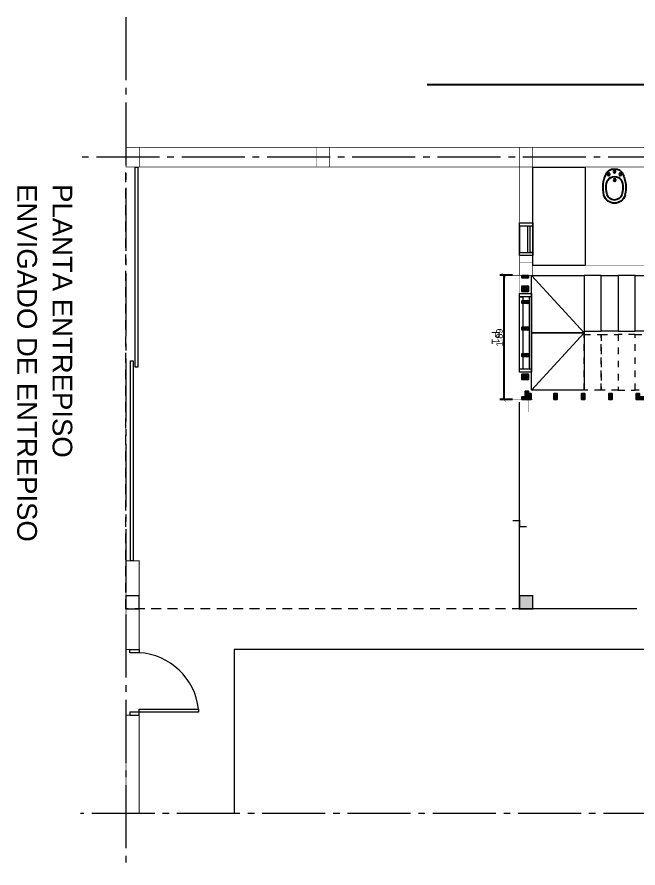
# Model space of a CAD drawing. Header units: millimetres. Extents: x 2924 to 6397, y 1567 to 1704.
# Drawn here: x 3182.38 to 3191.85, y 1583.35 to 1596.32 of the extents above; entities that cross this region are included whole.
import ezdxf

# ---------------------------------------------------------------- set-up
doc = ezdxf.new("R2010")
doc.units = ezdxf.units.MM
doc.header["$PDMODE"] = 35
for name, pattern in [('ACAD_ISO04W100', [30, 24, -3, 0, -3]), ('CONTINUA', [200, 100, 100]), ('DASHED', [0.75, 0.5, -0.25])]:
    doc.linetypes.add(name, pattern=pattern)
doc.layers.get('Defpoints').update_dxf_attribs({"color": 230})
for name, color, linetype in [('EJES', 8, 'Continuous'), ('P0- COLUMNAS HºAº', 7, 'Continuous'), ('P0-CARPINTERIAS', 7, 'Continuous'), ('P0-COTAS', 7, 'Continuous'), ('P0-MAMPOSTERIA LADRILLO', 7, 'Continuous'), ('P0-MUROS', 7, 'Continuous'), ('P0-PANEL', 7, 'Continuous'), ('P0-PROYECCION', 7, 'Continuous'), ('P0-SANITARIOS', 7, 'Continuous'), ('P0-SOLADOS', 7, 'Continuous'), ('P0-TEXTOS', 7, 'Continuous'), ('P1-MAMPOSTERIA LADRILLO', 7, 'Continuous'), ('P1-MUROS', 7, 'Continuous'), ('Viga', 6, 'Continuous')]:
    doc.layers.add(name, color=color, linetype=linetype)
doc.styles.add('Arial02.5', font='arial.ttf', dxfattribs={"width": 0.8, "height": 0.025})
doc.styles.add('Arial10', font='arial.ttf', dxfattribs={"height": 0.1})
doc.dimstyles.new('COTA-1-50', dxfattribs={"dimtxt": 0.1, "dimasz": 0.06, "dimexe": 0.06, "dimexo": 0.15, "dimgap": 0.0125, "dimtad": 1, "dimzin": 0, "dimdsep": 46, "dimtxsty": 'Arial10', "dimblk1": 'ARCHTICK', "dimblk2": 'ARCHTICK', "dimsah": 1, "dimcen": 0.09, "dimclrd": 7, "dimclre": 7, "dimclrt": 7, "dimazin": 0, "dimtfac": 1, "dimtofl": 0, "dimtmove": 2, "dimatfit": 3, "dimldrblk": 'ARCHTICK', "dimfxl": 1, "dimtolj": 1, "dimtzin": 0, "dimarcsym": 0})

# ---------------------------------------------------------------- blocks, each defined once
blk = doc.blocks.new('A$Cc807aeb1')
at = {"color": 0}
for centre, radius in [((0.086, 0.44), 0.017), ((0.174, 0.48), 0.017), ((0.262, 0.44), 0.017), ((0.171, 0.354), 0.0189)]:
    blk.add_circle(centre, radius, dxfattribs=at)
for centre, radius, start, end in [((0.165, 0.372), 0.148, 86.2096, 120.184), ((0.184, 0.372), 0.148, 59.816, 93.7904), ((0.471, 0.236), 0.471, 153.1577, 194.2009), ((0.168, 0.4), 0.127, 128.1193, 157.7023), ((0.174, 0.279), 0.127, 90, 144.912), ((0.174, 0.279), 0.127, 35.088, 90), ((0.18, 0.4), 0.127, 22.2977, 51.8807), ((-0.122, 0.236), 0.471, 345.7991, 26.8423), ((0.471, 0.236), 0.423, 170.5935, 194.2009), ((0.2, 0.279), 0.148, 150.4552, 170.0091), ((0.149, 0.279), 0.148, 9.9909, 29.5448), ((-0.122, 0.236), 0.423, 345.7991, 9.4065), ((0.173, 0.165), 0.117, 196.4302, 270.493), ((0.176, 0.165), 0.117, 269.507, 343.5698), ((0.173, 0.165), 0.165, 195.7672, 270.493), ((0.176, 0.165), 0.165, 269.507, 344.2328)]:
    blk.add_arc(centre, radius, start, end, dxfattribs=at)
blk = doc.blocks.new('_ARCHTICK')
at = {"color": 0, "linetype": 'ByBlock', "const_width": 0.15}
blk.add_lwpolyline([(-0.5, -0.5), (0.5, 0.5)], dxfattribs=at)
blk = doc.blocks.new('*D336')
at = {"layer": 'Defpoints', "color": 0, "transparency": 16777216}
for p in [(3190.083, 1592.381), (3189.801, 1590.488), (3190.083, 1590.488)]:
    blk.add_point(p, dxfattribs=at)
at = {"layer": 'P0-COTAS', "color": 7, "lineweight": -2, "transparency": 16777216}
for p, q in [((3189.933, 1592.381), (3189.741, 1592.381)), ((3189.801, 1592.381), (3189.801, 1590.488)), ((3189.933, 1590.488), (3189.741, 1590.488))]:
    blk.add_line(p, q, dxfattribs=at)
at = {"layer": 'P0-COTAS', "color": 7, "lineweight": -2, "transparency": 16777216, "xscale": 0.06, "yscale": 0.06, "zscale": 0.06}
for p, rotation in [((3189.801, 1592.381), 90), ((3189.801, 1590.488), 270)]:
    blk.add_blockref('_ARCHTICK', p, dxfattribs=dict(at, rotation=rotation))
at = {"layer": 'P0-COTAS', "color": 7, "lineweight": 0, "transparency": 16777216, "insert": (3189.737, 1591.434), "char_height": 0.1, "attachment_point": 5, "rotation": 90, "style": 'Arial10'}
blk.add_mtext('\\A1;1.89', dxfattribs=at)
blk = doc.blocks.new('A$C00c50a6b')
at = {"color": 0, "const_width": 0.0003}
blk.add_lwpolyline([(0.09, 0), (0, 0), (0, 2.5125), (0.09, 2.5125)], close=True, dxfattribs=at)
at = {"color": 0}
for points in [[(0, 2.4725), (0, 2.5125), (0.09, 2.5125), (0.09, 2.4725), (0, 2.4725), (0.09, 2.5125), (0.09, 2.4725), (0, 2.5125)], [(0, 2.13875), (0, 2.17875), (0.09, 2.17875), (0.09, 2.13875), (0, 2.13875), (0.09, 2.17875), (0.09, 2.13875), (0, 2.17875)], [(0, 1.785), (0, 1.825), (0.09, 1.825), (0.09, 1.785), (0, 1.785), (0.09, 1.825), (0.09, 1.785), (0, 1.825)], [(0, 1.655), (0, 1.695), (0.09, 1.695), (0.09, 1.655), (0, 1.655), (0.09, 1.695), (0.09, 1.655), (0, 1.695)], [(0.05, 1.785), (0.09, 1.785), (0.09, 1.695), (0.05, 1.695), (0.05, 1.785), (0.09, 1.695), (0.05, 1.695), (0.09, 1.785)], [(0, 1.23625), (0, 1.27625), (0.09, 1.27625), (0.09, 1.23625), (0, 1.23625), (0.09, 1.27625), (0.09, 1.23625), (0, 1.27625)], [(0, 0.8175), (0, 0.8575), (0.09, 0.8575), (0.09, 0.8175), (0, 0.8175), (0.09, 0.8575), (0.09, 0.8175), (0, 0.8575)], [(0, 0.39875), (0, 0.43875), (0.09, 0.43875), (0.09, 0.39875), (0, 0.39875), (0.09, 0.43875), (0.09, 0.39875), (0, 0.43875)], [(0, 0), (0, 0.04), (0.09, 0.04), (0.09, 0), (0, 0), (0.09, 0.04), (0.09, 0), (0, 0.04)]]:
    blk.add_lwpolyline(points, dxfattribs=at)
blk = doc.blocks.new('A$C87677e07')
at = {"color": 0, "const_width": 0.0005}
blk.add_lwpolyline([(0, 0.09), (1.8925, 0.09), (1.8925, 0), (0, 0)], close=True, dxfattribs=at)
at = {"color": 0}
for points in [[(0, 0.09), (0.04, 0.09), (0.04, 0), (0, 0), (0, 0.09), (0.04, 0), (0, 0), (0.04, 0.09)], [(0.165, 0.09), (0.205, 0.09), (0.205, 0), (0.165, 0), (0.165, 0.09), (0.205, 0), (0.165, 0), (0.205, 0.09)], [(0.205, 0.09), (0.245, 0.09), (0.245, 0), (0.205, 0), (0.205, 0.09), (0.245, 0), (0.205, 0), (0.245, 0.09)], [(1.505, 0.09), (1.545, 0.09), (1.545, 0), (1.505, 0), (1.505, 0.09), (1.545, 0), (1.505, 0), (1.545, 0.09)], [(1.545, 0.09), (1.585, 0.09), (1.585, 0), (1.545, 0), (1.545, 0.09), (1.585, 0), (1.545, 0), (1.585, 0.09)], [(1.7625, 0.05), (1.7625, 0.09), (1.8525, 0.09), (1.8525, 0.05), (1.7625, 0.05), (1.8525, 0.09), (1.8525, 0.05), (1.7625, 0.09)], [(1.8525, 0.09), (1.8925, 0.09), (1.8925, 0), (1.8525, 0), (1.8525, 0.09), (1.8925, 0), (1.8525, 0), (1.8925, 0.09)]]:
    blk.add_lwpolyline(points, dxfattribs=at)
at = {"color": 8}
for points in [[(0.386, 0.09), (0.426, 0.09), (0.426, 0), (0.386, 0), (0.386, 0.09), (0.426, 0), (0.386, 0), (0.426, 0.09)], [(0.792, 0.09), (0.832, 0.09), (0.832, 0), (0.792, 0), (0.792, 0.09), (0.832, 0), (0.792, 0), (0.832, 0.09)], [(1.198, 0.09), (1.238, 0.09), (1.238, 0), (1.198, 0), (1.198, 0.09), (1.238, 0), (1.198, 0), (1.238, 0.09)]]:
    blk.add_lwpolyline(points, dxfattribs=at)

msp = doc.modelspace()

# ---------------------------------------------------------------- hatches: boundary and pattern name
at = {"layer": 'P0- COLUMNAS HºAº', "lineweight": 0}
h = msp.add_hatch(color=8, dxfattribs=at)
h.dxf.hatch_style = 1
h.paths.add_polyline_path([(3190.243, 1587.4988), (3190.243, 1587.2988), (3190.043, 1587.2988), (3190.043, 1587.4988)])

# ---------------------------------------------------------------- linework, layer by layer
at = {"layer": 'EJES', "color": 8, "linetype": 'ACAD_ISO04W100', "lineweight": 0, "ltscale": 0.04}
for points in [[(3184.043, 1596.3158), (3184.043, 1583.3528)], [(3215.7533, 1594.1806), (3183.3493, 1594.1806)], [(3215.6806, 1584.1806), (3183.3493, 1584.1806)]]:
    msp.add_lwpolyline(points, dxfattribs=at)
at = {"layer": 'P0- COLUMNAS HºAº', "color": 8, "lineweight": 0}
for points, const_width in [([(3184.2453, 1594.0309), (3184.043, 1594.031), (3184.043, 1594.3302), (3184.2453, 1594.33)], 0.008), ([(3187.1442, 1594.0305), (3186.9419, 1594.0307), (3186.9419, 1594.3299), (3187.1442, 1594.3297)], 0.008), ([(3190.243, 1594.0306), (3190.043, 1594.0306), (3190.043, 1594.3306), (3190.243, 1594.3306)], 0.008), ([(3190.243, 1592.5806), (3190.243, 1592.3806), (3190.043, 1592.3806), (3190.043, 1592.5806)], 0.008), ([(3184.243, 1587.4991), (3184.243, 1587.2991), (3184.043, 1587.2991), (3184.043, 1587.4991)], 0.02), ([(3190.243, 1587.4988), (3190.243, 1587.2988), (3190.043, 1587.2988), (3190.043, 1587.4988)], 0.02)]:
    msp.add_lwpolyline(points, close=True, dxfattribs=dict(at, const_width=const_width))
at = {"layer": 'P0-CARPINTERIAS', "color": 8, "linetype": 'CONTINUA', "lineweight": 0}
for points in [[(3184.2253, 1594.0309), (3184.2253, 1591.0309), (3184.2253, 1590.9809), (3184.1853, 1590.9809), (3184.1853, 1594.031)], [(3184.154, 1591.0806), (3184.154, 1588.0806), (3184.154, 1588.0306), (3184.114, 1588.0306), (3184.114, 1591.0808)]]:
    msp.add_lwpolyline(points, close=True, dxfattribs=at)
for points in [[(3190.243, 1593.1806), (3190.243, 1592.6806), (3190.043, 1592.6806), (3190.043, 1593.1806), (3190.243, 1593.1806), (3190.243, 1593.1306), (3190.043, 1593.1306), (3190.043, 1592.7306), (3190.243, 1592.7306), (3190.203, 1592.7306), (3190.203, 1593.1306), (3190.163, 1593.1306), (3190.163, 1592.7306)], [(3190.043, 1590.9056), (3190.043, 1592.1056), (3190.225, 1592.1058), (3190.225, 1590.9058), (3190.043, 1590.9056), (3190.043, 1590.9556), (3190.2251, 1590.9556), (3190.225, 1592.0558), (3190.043, 1592.0556), (3190.093, 1592.0556), (3190.093, 1590.9556), (3190.193, 1590.9556), (3190.193, 1592.0556)]]:
    msp.add_lwpolyline(points, dxfattribs=at)
msp.add_lwpolyline([(3185.1486, 1585.7741), (3185.1486, 1585.727), (3184.1014, 1585.727), (3184.1014, 1585.6798), (3184.243, 1585.6798), (3184.243, 1585.7743), (3185.1486, 1585.7741, 0.3635547), (3184.243, 1586.6326), (3184.1014, 1586.6326), (3184.1014, 1586.6798), (3184.243, 1586.6798), (3184.243, 1586.6326)], format="xyb", dxfattribs=at)
at = {"layer": 'P0-MAMPOSTERIA LADRILLO', "color": 8, "lineweight": 0}
for points, const_width in [([(3190.043, 1594.031), (3190.043, 1594.3306), (3184.043, 1594.3306), (3184.043, 1594.031)], 0.008), ([(3190.043, 1594.3306), (3199.8821, 1594.3306), (3199.8821, 1594.0306), (3190.043, 1594.0306)], 0.008), ([(3190.043, 1592.3806), (3190.043, 1592.6808), (3190.243, 1592.6808), (3190.243, 1592.5308), (3192.6976, 1592.5308), (3192.6975, 1592.3808), (3190.243, 1592.3808)], 0.008), ([(3184.243, 1587.4969), (3184.243, 1588.031), (3184.043, 1588.031), (3184.043, 1587.4969)], 0.013), ([(3184.243, 1586.6798), (3184.243, 1587.2969), (3184.043, 1587.2969), (3184.043, 1586.6798)], 0.013)]:
    msp.add_lwpolyline(points, close=True, dxfattribs=dict(at, const_width=const_width))
for points, const_width in [([(3190.243, 1594.0306), (3190.243, 1593.1806), (3190.043, 1593.1806), (3190.043, 1594.031), (3190.243, 1594.0306)], 0.008), ([(3184.043, 1584.1806), (3184.043, 1585.6798), (3184.243, 1585.6798), (3184.243, 1584.1806), (3184.043, 1584.1806)], 0.013)]:
    msp.add_lwpolyline(points, dxfattribs=dict(at, const_width=const_width))
at = {"layer": 'P0-MUROS', "color": 8, "lineweight": 0}
for points in [[(3190.243, 1594.0306), (3191.043, 1594.0306), (3191.043, 1592.5306), (3190.243, 1592.5306)], [(3191.025, 1592.3808), (3191.025, 1591.5058), (3190.225, 1591.5058), (3190.225, 1592.3808)]]:
    msp.add_lwpolyline(points, close=True, dxfattribs=at)
at = {"layer": 'P0-MUROS', "color": 8, "lineweight": 0, "const_width": 0.005}
msp.add_lwpolyline([(3190.0431, 1592.3808), (3190.0431, 1592.1058), (3190.2251, 1592.1058), (3190.225, 1592.3808)], dxfattribs=at)
at = {"layer": 'P0-MUROS', "color": 8, "linetype": 'Continuous', "lineweight": 0, "ltscale": 0.1}
for points in [[(3191.025, 1591.5058), (3190.2258, 1592.38)], [(3191.025, 1591.5058), (3190.225, 1590.6308)]]:
    msp.add_lwpolyline(points, dxfattribs=at)
for points in [[(3191.285, 1592.3808), (3191.025, 1592.3808), (3191.025, 1591.5308), (3191.285, 1591.5308)], [(3191.285, 1592.3808), (3191.545, 1592.3808), (3191.545, 1591.5308), (3191.285, 1591.5308)], [(3191.805, 1592.3808), (3191.545, 1592.3808), (3191.545, 1591.5308), (3191.805, 1591.5308)], [(3191.805, 1592.3808), (3192.065, 1592.3808), (3192.065, 1591.5308), (3191.805, 1591.5308)], [(3191.025, 1590.6308), (3190.225, 1590.6308), (3190.225, 1591.5058), (3191.025, 1591.5058)]]:
    msp.add_lwpolyline(points, close=True, dxfattribs=at)
at = {"layer": 'P0-MUROS', "color": 8, "lineweight": 0}
msp.add_lwpolyline([(3192.5878, 1591.9309, 0.02, 0.02, 0), (3192.3849, 1591.9309, 0, 0, 0), (3190.572, 1591.9309, 0, 0, 0), (3190.572, 1590.9782, 0, 0, 0), (3192.5878, 1590.9809, 0.02, 0.02, 0), (3192.4191, 1590.7704, 0.02, 0.02, 0), (3192.5878, 1590.9809, 0.02, 0.02, 0), (3192.4121, 1591.1984, 0.02, 0.02, 0)], format="xyseb", dxfattribs=at)
at = {"layer": 'P0-MUROS', "color": 8, "linetype": 'DASHED', "lineweight": 0, "ltscale": 0.2}
for points in [[(3191.285, 1590.6308), (3191.025, 1590.6308), (3191.025, 1591.4808), (3191.285, 1591.4808)], [(3191.545, 1590.6308), (3191.285, 1590.6308), (3191.285, 1591.4808), (3191.545, 1591.4808)], [(3191.545, 1590.6308), (3191.805, 1590.6308), (3191.805, 1591.4808), (3191.545, 1591.4808)], [(3192.065, 1590.6308), (3191.805, 1590.6308), (3191.805, 1591.4808), (3192.065, 1591.4808)]]:
    msp.add_lwpolyline(points, close=True, dxfattribs=at)
at = {"layer": 'P0-PROYECCION', "color": 8, "linetype": 'DASHED', "lineweight": 0, "ltscale": 0.3}
msp.add_lwpolyline([(3191.828, 1587.2988), (3184.043, 1587.2988), (3184.043, 1587.2988), (3184.043, 1594.031)], dxfattribs=at)
at = {"layer": 'P0-SOLADOS', "color": 8, "lineweight": 0}
for points in [[(3202.5545, 1594.1805), (3202.732, 1594.1807), (3202.732, 1586.6798), (3185.693, 1586.6798), (3185.693, 1584.1806)], [(3191.828, 1587.2988), (3190.043, 1587.2988), (3190.0392, 1590.4466)]]:
    msp.add_lwpolyline(points, dxfattribs=at)
at = {"layer": 'P0-SOLADOS', "color": 8, "lineweight": 0, "const_width": 0.02}
msp.add_lwpolyline([(3189.9365, 1588.6447), (3190.0421, 1588.6447), (3190.0421, 1588.5535), (3190.1515, 1588.5535)], dxfattribs=at)
at = {"layer": 'P1-MAMPOSTERIA LADRILLO', "color": 8, "lineweight": 0, "const_width": 0.006}
for points in [[(3189.9204, 1592.3808), (3190.2488, 1592.3808)], [(3190.1725, 1590.629), (3190.1725, 1590.3002)], [(3189.9357, 1590.4883), (3190.2488, 1590.4883)]]:
    msp.add_lwpolyline(points, dxfattribs=at)
at = {"layer": 'Viga'}
msp.add_line((3188.6333, 1595.2903), (3206.4464, 1595.2903), dxfattribs=at)

# ---------------------------------------------------------------- block references
at = {"layer": 'P0-PANEL', "color": 8, "lineweight": 0, "rotation": 270}
for name, p in [('A$C87677e07', (3190.0825, 1592.3808)), ('A$C00c50a6b', (3190.1725, 1590.5783))]:
    msp.add_blockref(name, p, dxfattribs=at)
at = {"layer": 'P0-SANITARIOS', "color": 8, "lineweight": 0, "xscale": -1}
msp.add_blockref('A$Cc807aeb1', (3191.664, 1593.4801), dxfattribs=at)

# ---------------------------------------------------------------- texts
at = {"layer": 'P0-TEXTOS', "color": 8, "lineweight": 0, "style": 'Arial02.5'}
msp.add_text('P1', height=0.12, rotation=270, dxfattribs=at).set_placement((3189.6189, 1591.5317))
at = {"layer": 'P1-MUROS', "color": 8, "lineweight": 0, "style": 'Arial02.5'}
for s, p in [('ENVIGADO DE ENTREPISO', (3182.3863, 1593.7703)), ('PLANTA ENTREPISO', (3182.9241, 1593.7703))]:
    msp.add_text(s, height=0.3, rotation=270, dxfattribs=at).set_placement(p)

# ---------------------------------------------------------------- dimensions: what is measured, and where the dimension line sits
at = {"layer": 'P0-COTAS', "color": 8, "lineweight": 0}
dim = msp.add_linear_dim(base=(3189.8006, 1590.4883), p1=(3190.0825, 1592.3806), p2=(3190.0825, 1590.4883), angle=270, dimstyle='COTA-1-50', dxfattribs=at)
dim.commit()
dim.dimension.update_dxf_attribs({"geometry": '*D336', "text_midpoint": (3189.7371, 1591.4345)})

doc.saveas('drawing.dxf')
